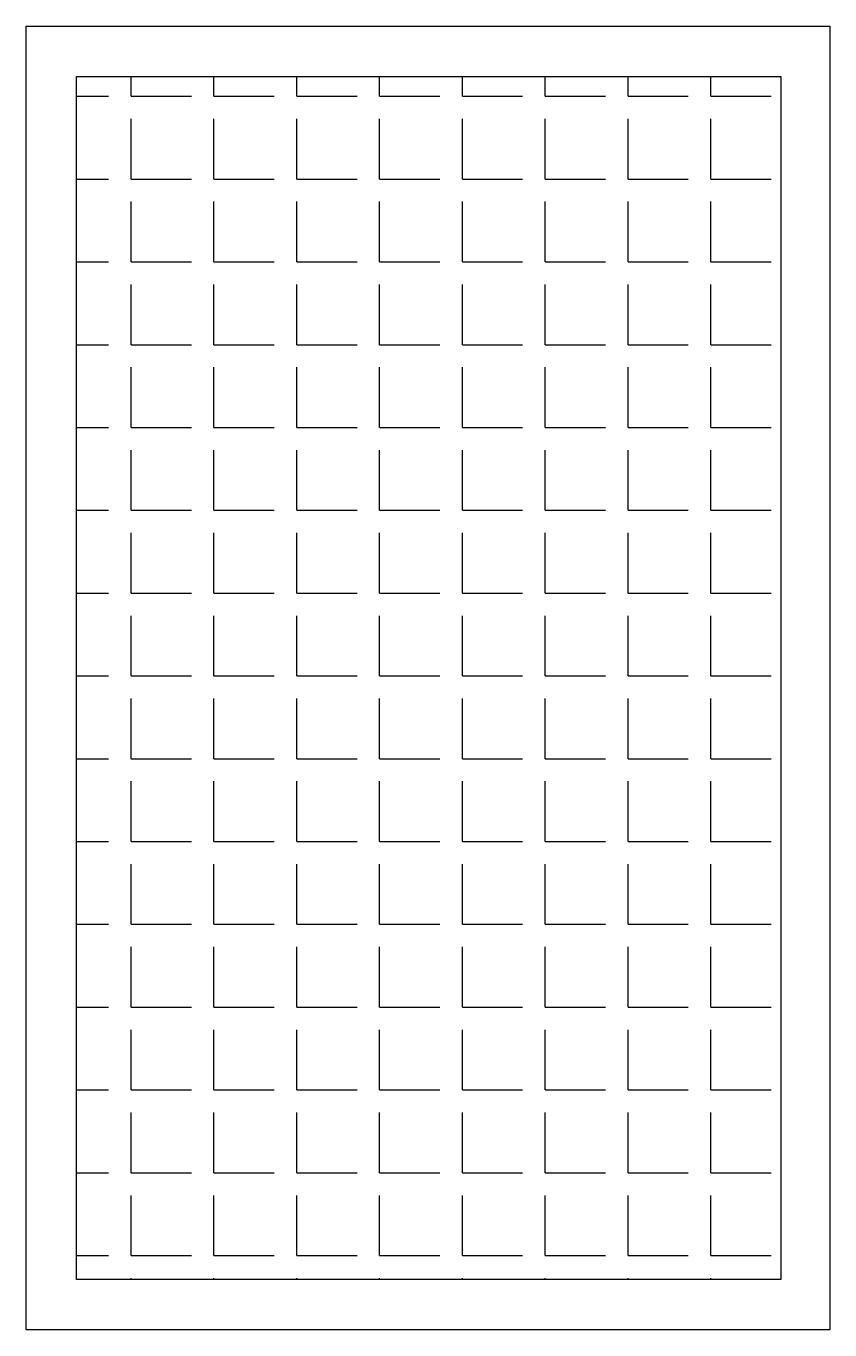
# Model space of a CAD drawing. Header units: feet. Extents: x -20 to 20, y -32.5 to 32.5.
import ezdxf

# ---------------------------------------------------------------- set-up
doc = ezdxf.new("R2010")
doc.units = ezdxf.units.FT
doc.header["$MEASUREMENT"] = 0
doc.layers.add('MODULE FRAME', color=9, linetype='Continuous')
doc.layers.add('MODULE HATCH', color=7, linetype='Continuous')

msp = doc.modelspace()

# ---------------------------------------------------------------- hatches: boundary and pattern name
at = {"layer": 'MODULE HATCH'}
h = msp.add_hatch(dxfattribs=at)
h.set_pattern_fill('ANGLE', color=9, scale=15)
h.set_pattern_definition([(0, (1.7324, 8.3642), (0, 4.125), [3, -1.125]), (90, (1.7324, 8.3642), (-4.125, 3e-16), [3, -1.125])])
h.paths.add_polyline_path([(-17.483, 29.971), (-17.483, -29.946), (17.589, -29.946), (17.589, 29.971)])

# ---------------------------------------------------------------- linework, layer by layer
at = {"color": 4}
msp.add_lwpolyline([(-20, 32.487), (20.041, 32.488), (20.041, -32.462), (-20, -32.463)], close=True, dxfattribs=at)
at = {"layer": 'MODULE FRAME', "color": 7, "linetype": 'Continuous', "flags": 128}
msp.add_lwpolyline([(20.041, -32.462), (-20, -32.463), (-20, 32.487), (20.041, 32.488)], close=True, dxfattribs=at)
at = {"layer": 'MODULE FRAME', "color": 8, "linetype": 'Continuous', "flags": 128}
msp.add_lwpolyline([(17.589, -29.946), (-17.483, -29.946), (-17.483, 29.971), (17.589, 29.971)], close=True, dxfattribs=at)

doc.saveas('drawing.dxf')
